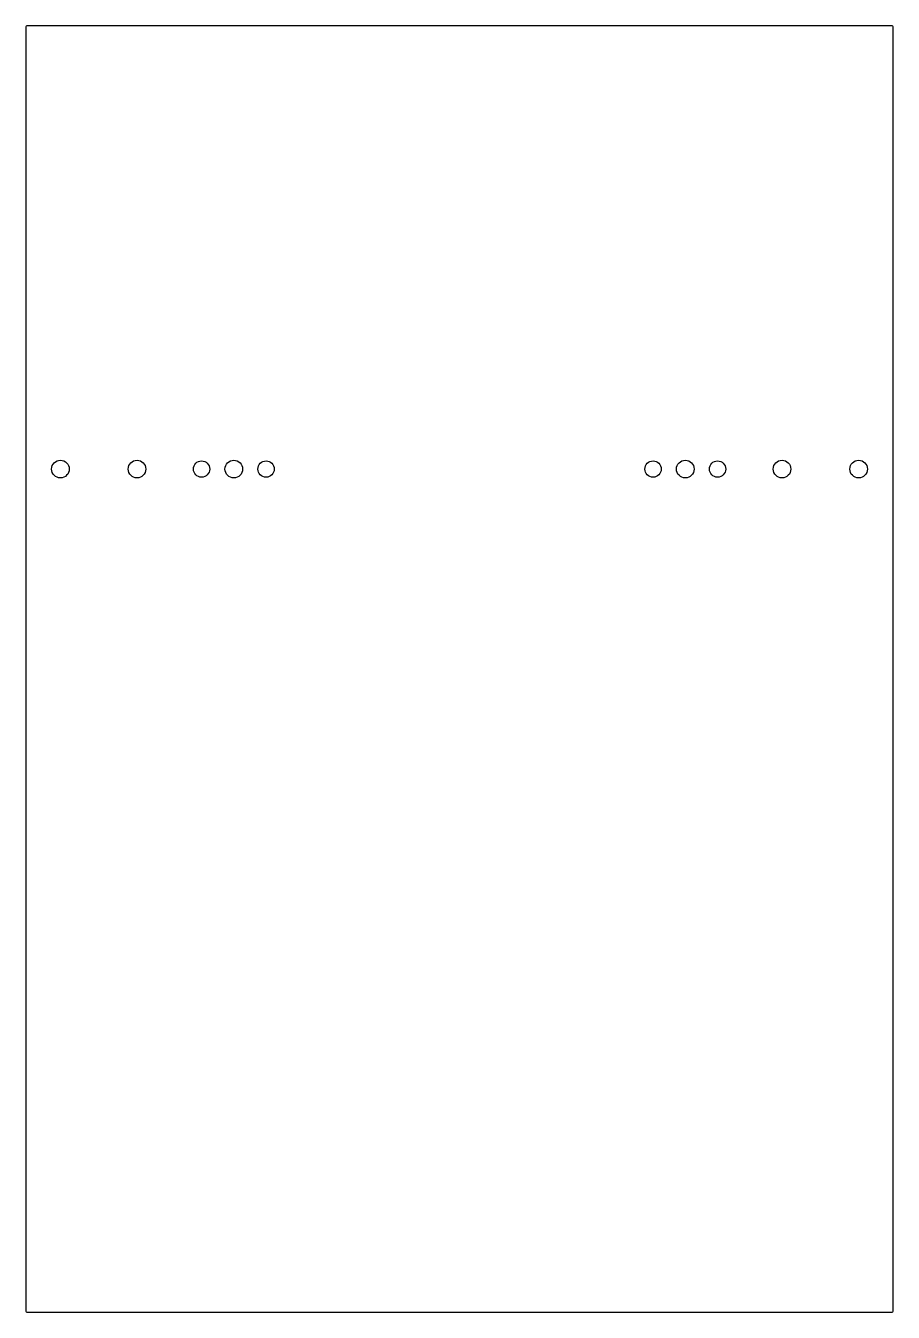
# Model space of a CAD drawing. Header units: millimetres. Extents: x -290 to -21, y -185 to 215.
import ezdxf

# ---------------------------------------------------------------- set-up
doc = ezdxf.new("R2010")
doc.units = ezdxf.units.MM
doc.layers.get('0').update_dxf_attribs({"linetype": 'CONTINUOUS'})

msp = doc.modelspace()

# ---------------------------------------------------------------- linework, layer by layer
msp.add_lwpolyline([(-289.5, -184, 0.414214), (-289, -184.5), (-21, -184.5, 0.414214), (-20.5, -184), (-20.5, 214, 0.414214), (-21, 214.5), (-289, 214.5, 0.414214), (-289.5, 214)], format="xyb", close=True)
for centre, radius in [((-278.74, 77), 2.73), ((-254.99, 77), 2.73), ((-234.99, 77), 2.53), ((-224.99, 77), 2.73), ((-214.99, 77), 2.53), ((-94.99, 77), 2.53), ((-84.99, 77), 2.73), ((-74.99, 77), 2.53), ((-54.99, 77), 2.73), ((-31.24, 77), 2.73)]:
    msp.add_circle(centre, radius)

doc.saveas('drawing.dxf')
